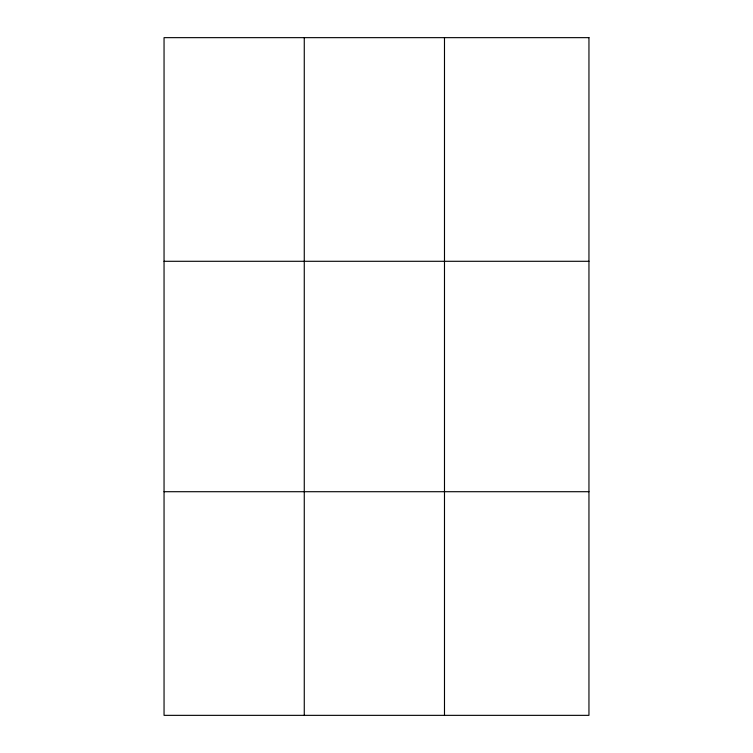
<?xml version="1.0" encoding="UTF-8"?>
<svg xmlns="http://www.w3.org/2000/svg" width="753" height="753" viewBox="0 0 753 753"><rect width="100%" height="100%" fill="white"/><g stroke="black" fill="none" stroke-linecap="round" stroke-linejoin="round"><path stroke-width="1.13" d="M304.268 715.35L304.268 37.65M444.486 715.35L444.486 37.65M164.05 261.291L588.95 261.291M164.05 491.709L588.95 491.709M588.95 37.65L588.95 715.35L164.05 715.35L164.05 37.65L588.95 37.65"/></g></svg>
